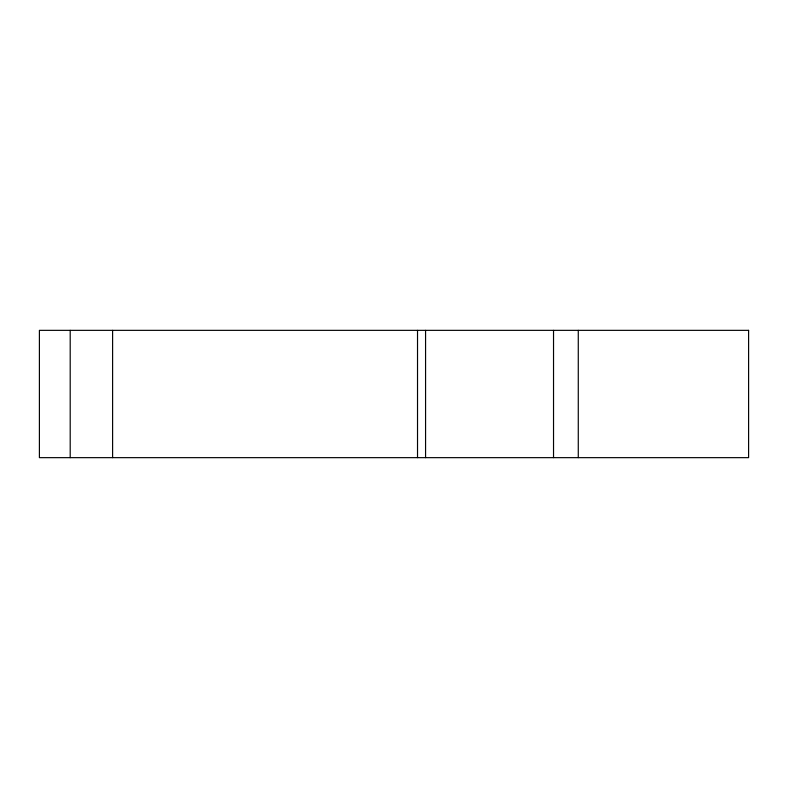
<?xml version="1.0" encoding="UTF-8"?>
<svg xmlns="http://www.w3.org/2000/svg" width="788" height="788" viewBox="0 0 788 788"><rect width="100%" height="100%" fill="white"/><g stroke="black" fill="none" stroke-linecap="round" stroke-linejoin="round"><path stroke-width="1.18" d="M578.274 330.349L578.274 457.651M553.531 330.349L553.531 457.651M425.569 330.349L425.569 457.651M417.522 330.349L417.522 457.651M112.605 330.349L112.605 457.651M70.201 330.349L70.201 457.651M748.6 330.349L39.4 330.349L39.4 457.651L748.6 457.651L748.6 330.349"/></g></svg>
